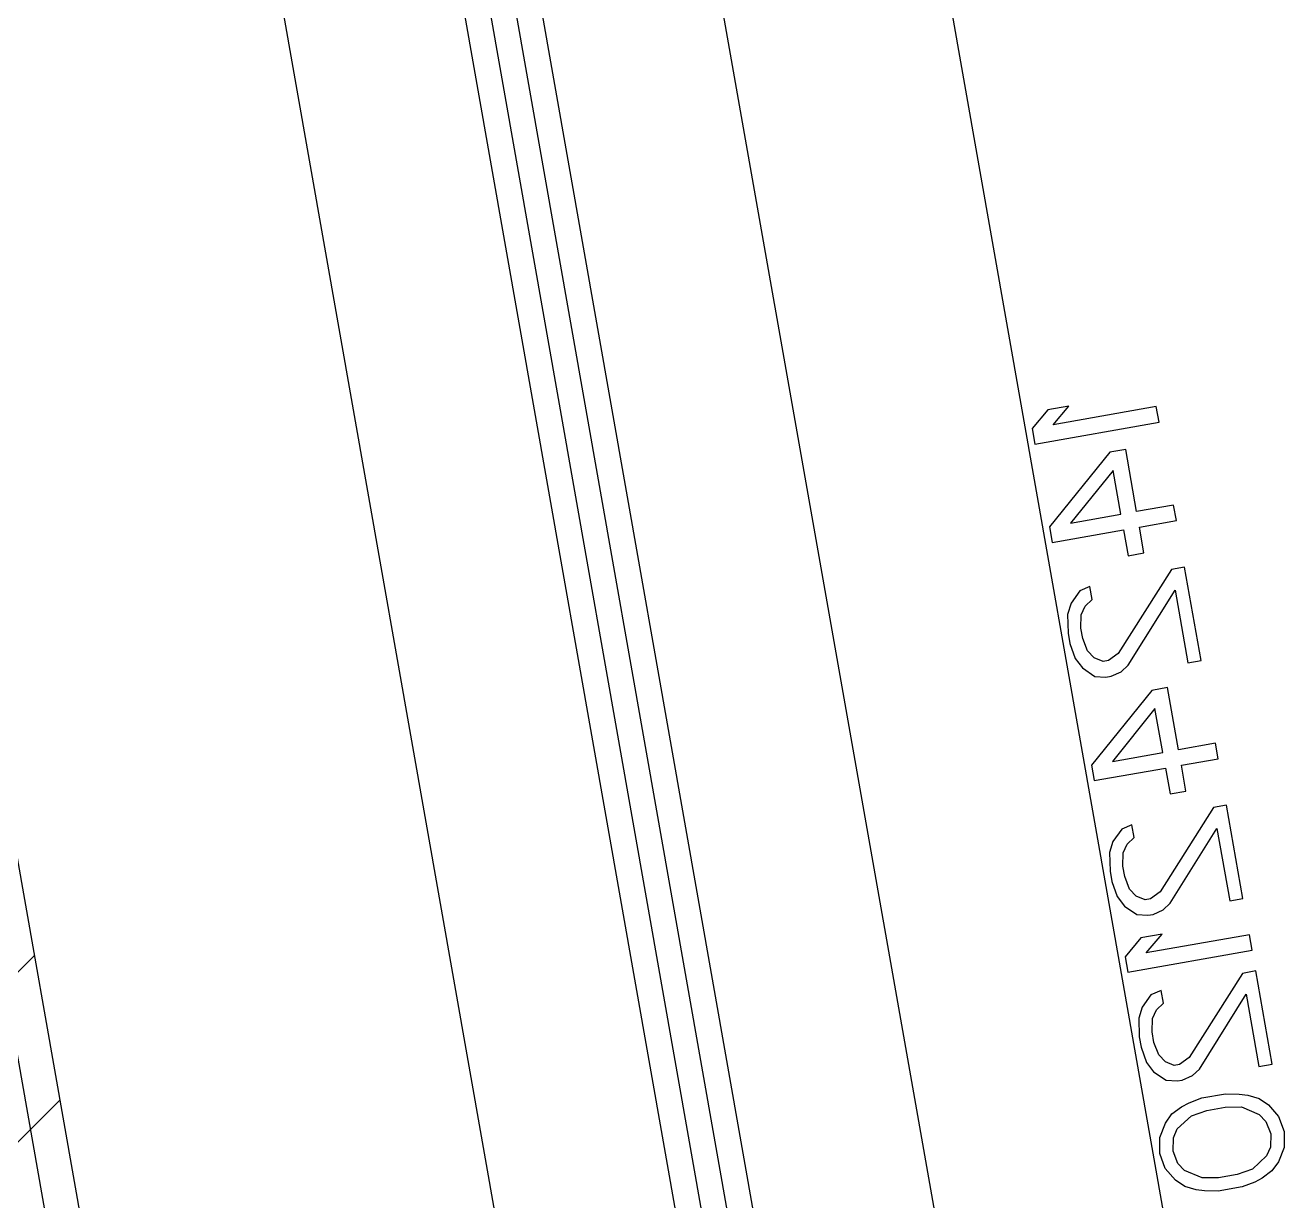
# Model space of a CAD drawing. Header units: millimetres. Extents: x 121 to 715, y 164 to 739.
# Drawn here: x 577.23 to 595.76, y 403.62 to 420.85 of the extents above; entities that cross this region are included whole.
import ezdxf

# ---------------------------------------------------------------- set-up
doc = ezdxf.new("R2010")
doc.units = ezdxf.units.MM
doc.layers.add('NW0323', color=7, linetype='Continuous')

# ---------------------------------------------------------------- blocks, each defined once
blk = doc.blocks.new('NW0323-A')
at = {"layer": 'NW0323', "color": 9}
for p, q in [((2059.3145, 2852.6671), (2056.9529, 2866.0605)), ((2059.3145, 2852.6671), (2056.9529, 2866.0605)), ((2058.725, 2852.5632), (2056.3634, 2865.9565)), ((2058.7995, 2852.5763), (2056.4379, 2865.9697)), ((2058.5778, 2852.5372), (2056.2162, 2865.9306)), ((2058.6523, 2852.5503), (2056.2907, 2865.9437)), ((2058.0628, 2852.4464), (2055.7012, 2865.8398)), ((2058.0628, 2852.4464), (2055.7012, 2865.8398))]:
    blk.add_line(p, q, dxfattribs=at)
at = {"layer": 'NW0323', "color": 4}
for p, q in [((2054.5194, 2865.6314), (2056.881, 2852.238)), ((2055.3057, 2860.5962), (2055.8614, 2857.4448))]:
    blk.add_line(p, q, dxfattribs=at)
at = {"layer": 'NW0323', "color": 7}
blk.add_line((2057.7765, 2865.1903), (2059.7909, 2853.7665), dxfattribs=at)
at = {"layer": 'NW0323', "color": 2}
for p, q in [((2058.6915, 2860.7974), (2058.6295, 2860.7864)), ((2058.6452, 2860.7423), (2058.6915, 2860.7974)), ((2058.9476, 2860.7956), (2058.6452, 2860.7423)), ((2058.9556, 2860.75), (2058.9476, 2860.7956)), ((2058.6295, 2860.7864), (2058.5832, 2860.7313)), ((2058.5832, 2860.7313), (2058.5913, 2860.6858)), ((2058.5913, 2860.6858), (2058.9556, 2860.75)), ((2058.8113, 2860.6619), (2058.6341, 2860.4428)), ((2058.8578, 2860.6701), (2058.8113, 2860.6619)), ((2058.8899, 2860.488), (2058.8578, 2860.6701)), ((2058.8207, 2860.6088), (2058.6961, 2860.4538)), ((2058.8434, 2860.4798), (2058.8207, 2860.6088)), ((2058.9985, 2860.5071), (2058.8899, 2860.488)), ((2059.0065, 2860.4616), (2058.9985, 2860.5071)), ((2058.6961, 2860.4538), (2058.8434, 2860.4798)), ((2058.898, 2860.4424), (2059.0065, 2860.4616)), ((2058.6341, 2860.4428), (2058.6421, 2860.3973)), ((2058.6421, 2860.3973), (2058.8514, 2860.4342)), ((2058.8514, 2860.4342), (2058.8648, 2860.3583)), ((2058.9113, 2860.3665), (2058.898, 2860.4424)), ((2058.8648, 2860.3583), (2058.9113, 2860.3665)), ((2058.9918, 2860.3181), (2058.8355, 2860.0713)), ((2059.0306, 2860.3249), (2058.9918, 2860.3181)), ((2059.0788, 2860.0516), (2059.0306, 2860.3249)), ((2058.7232, 2860.255), (2058.6975, 2860.2192)), ((2058.7528, 2860.2681), (2058.7232, 2860.255)), ((2058.7595, 2860.2301), (2058.7528, 2860.2681)), ((2058.8654, 2860.0375), (2059.0025, 2860.2573)), ((2059.0025, 2860.2573), (2059.04, 2860.0448)), ((2058.6975, 2860.2192), (2058.6874, 2860.1861)), ((2058.7275, 2860.1854), (2058.7389, 2860.2109)), ((2058.7389, 2860.2109), (2058.7595, 2860.2301)), ((2058.6874, 2860.1861), (2058.689, 2860.1316)), ((2058.7264, 2860.146), (2058.7275, 2860.1854)), ((2058.689, 2860.1316), (2058.6943, 2860.1012)), ((2058.7317, 2860.1157), (2058.7264, 2860.146)), ((2058.6943, 2860.1012), (2058.7101, 2860.0571)), ((2058.7462, 2860.0791), (2058.7317, 2860.1157)), ((2058.7101, 2860.0571), (2058.731, 2860.0294)), ((2058.7657, 2860.059), (2058.7462, 2860.0791)), ((2058.7916, 2860.048), (2058.7657, 2860.059)), ((2058.8355, 2860.0713), (2058.8072, 2860.0507)), ((2058.731, 2860.0294), (2058.7673, 2860.0045)), ((2058.8072, 2860.0507), (2058.7916, 2860.048)), ((2058.8152, 2860.0051), (2058.8449, 2860.0182)), ((2058.8449, 2860.0182), (2058.8654, 2860.0375)), ((2059.04, 2860.0448), (2059.0788, 2860.0516)), ((2058.7673, 2860.0045), (2058.7997, 2860.0024)), ((2058.7997, 2860.0024), (2058.8152, 2860.0051)), ((2058.9344, 2859.9636), (2058.7572, 2859.7445)), ((2058.9809, 2859.9718), (2058.9344, 2859.9636)), ((2059.0131, 2859.7896), (2058.9809, 2859.9718)), ((2058.9438, 2859.9104), (2058.8193, 2859.7554)), ((2058.9666, 2859.7814), (2058.9438, 2859.9104)), ((2059.1216, 2859.8087), (2059.0131, 2859.7896)), ((2059.1296, 2859.7632), (2059.1216, 2859.8087)), ((2058.8193, 2859.7554), (2058.9666, 2859.7814)), ((2059.0211, 2859.744), (2059.1296, 2859.7632)), ((2058.7572, 2859.7445), (2058.7653, 2859.6989)), ((2058.7653, 2859.6989), (2058.9746, 2859.7358)), ((2058.9746, 2859.7358), (2058.988, 2859.6599)), ((2059.0345, 2859.6681), (2059.0211, 2859.744)), ((2058.988, 2859.6599), (2059.0345, 2859.6681)), ((2059.115, 2859.6197), (2058.9586, 2859.373)), ((2059.1537, 2859.6265), (2059.115, 2859.6197)), ((2059.2019, 2859.3532), (2059.1537, 2859.6265)), ((2058.8463, 2859.5567), (2058.8206, 2859.5208)), ((2058.876, 2859.5697), (2058.8463, 2859.5567)), ((2058.8827, 2859.5318), (2058.876, 2859.5697)), ((2058.9886, 2859.3391), (2059.1257, 2859.559)), ((2059.1257, 2859.559), (2059.1632, 2859.3464)), ((2058.8206, 2859.5208), (2058.8105, 2859.4877)), ((2058.8506, 2859.487), (2058.8621, 2859.5125)), ((2058.8621, 2859.5125), (2058.8827, 2859.5318)), ((2058.8105, 2859.4877), (2058.8121, 2859.4332)), ((2058.8495, 2859.4476), (2058.8506, 2859.487)), ((2058.8121, 2859.4332), (2058.8175, 2859.4029)), ((2058.8549, 2859.4173), (2058.8495, 2859.4476)), ((2058.8175, 2859.4029), (2058.8333, 2859.3587)), ((2058.8693, 2859.3807), (2058.8549, 2859.4173)), ((2058.8333, 2859.3587), (2058.8541, 2859.331)), ((2058.8889, 2859.3606), (2058.8693, 2859.3807)), ((2058.9148, 2859.3496), (2058.8889, 2859.3606)), ((2058.9303, 2859.3523), (2058.9148, 2859.3496)), ((2058.9586, 2859.373), (2058.9303, 2859.3523)), ((2059.1632, 2859.3464), (2059.2019, 2859.3532)), ((2058.8541, 2859.331), (2058.8905, 2859.3061)), ((2058.9383, 2859.3068), (2058.968, 2859.3198)), ((2058.968, 2859.3198), (2058.9886, 2859.3391)), ((2058.8905, 2859.3061), (2058.9228, 2859.304)), ((2058.9228, 2859.304), (2058.9383, 2859.3068)), ((2058.9025, 2859.2378), (2058.8563, 2859.1827)), ((2058.9645, 2859.2488), (2058.9025, 2859.2378)), ((2058.9183, 2859.1936), (2058.9645, 2859.2488)), ((2059.2207, 2859.247), (2058.9183, 2859.1936)), ((2059.2287, 2859.2014), (2059.2207, 2859.247)), ((2058.8643, 2859.1372), (2059.2287, 2859.2014)), ((2055.4834, 2859.0122), (2055.6561, 2859.1849)), ((2058.8563, 2859.1827), (2058.8643, 2859.1372)), ((2059.2006, 2859.1338), (2059.0443, 2858.8871)), ((2059.2394, 2859.1407), (2059.2006, 2859.1338)), ((2059.2876, 2858.8674), (2059.2394, 2859.1407)), ((2058.932, 2859.0708), (2058.9063, 2859.035)), ((2058.9616, 2859.0839), (2058.932, 2859.0708)), ((2058.9683, 2859.0459), (2058.9616, 2859.0839)), ((2059.0743, 2858.8533), (2059.2113, 2859.0731)), ((2059.2113, 2859.0731), (2059.2488, 2858.8606)), ((2058.9063, 2859.035), (2058.8962, 2859.0019)), ((2058.9363, 2859.0011), (2058.9478, 2859.0266)), ((2058.9478, 2859.0266), (2058.9683, 2859.0459)), ((2058.8962, 2859.0019), (2058.8978, 2858.9474)), ((2058.9352, 2858.9618), (2058.9363, 2859.0011)), ((2058.8978, 2858.9474), (2058.9031, 2858.917)), ((2058.9406, 2858.9314), (2058.9352, 2858.9618)), ((2058.9031, 2858.917), (2058.9189, 2858.8728)), ((2058.955, 2858.8948), (2058.9406, 2858.9314)), ((2058.9189, 2858.8728), (2058.9398, 2858.8452)), ((2058.9745, 2858.8748), (2058.955, 2858.8948)), ((2059.0005, 2858.8637), (2058.9745, 2858.8748)), ((2059.0443, 2858.8871), (2059.016, 2858.8665)), ((2059.2488, 2858.8606), (2059.2876, 2858.8674)), ((2058.9398, 2858.8452), (2058.9761, 2858.8203)), ((2059.016, 2858.8665), (2059.0005, 2858.8637)), ((2059.024, 2858.8209), (2059.0537, 2858.834)), ((2059.0537, 2858.834), (2059.0743, 2858.8533)), ((2058.9761, 2858.8203), (2059.0085, 2858.8182)), ((2059.0085, 2858.8182), (2059.024, 2858.8209)), ((2055.5581, 2858.589), (2055.7307, 2858.7617)), ((2059.0438, 2858.754), (2059.0812, 2858.7684)), ((2059.0812, 2858.7684), (2059.151, 2858.7807)), ((2059.151, 2858.7807), (2059.1911, 2858.7799)), ((2059.1911, 2858.7799), (2059.2157, 2858.7764)), ((2059.2157, 2858.7764), (2059.2494, 2858.7667)), ((2059.2494, 2858.7667), (2059.2767, 2858.7481)), ((2058.9743, 2858.6947), (2058.9935, 2858.7216)), ((2058.9935, 2858.7216), (2059.0219, 2858.7423)), ((2059.0219, 2858.7423), (2059.0438, 2858.754)), ((2059.0505, 2858.716), (2059.0957, 2858.7318)), ((2059.0957, 2858.7318), (2059.1499, 2858.7414)), ((2059.1499, 2858.7414), (2059.1978, 2858.742)), ((2059.1978, 2858.742), (2059.2497, 2858.7198)), ((2059.2497, 2858.7198), (2059.2692, 2858.6998)), ((2059.2767, 2858.7481), (2059.3066, 2858.7142)), ((2058.9577, 2858.6527), (2058.9743, 2858.6947)), ((2059.0093, 2858.6774), (2059.0505, 2858.716)), ((2059.2692, 2858.6998), (2059.2836, 2858.6632)), ((2059.3066, 2858.7142), (2059.3224, 2858.67)), ((2058.958, 2858.6058), (2058.9577, 2858.6527)), ((2058.9968, 2858.6126), (2058.9978, 2858.6519)), ((2058.9978, 2858.6519), (2059.0093, 2858.6774)), ((2059.2836, 2858.6632), (2059.2826, 2858.6239)), ((2059.3224, 2858.67), (2059.3227, 2858.6231)), ((2059.0112, 2858.576), (2058.9968, 2858.6126)), ((2059.2826, 2858.6239), (2059.2711, 2858.5984)), ((2059.3227, 2858.6231), (2059.3061, 2858.5811)), ((2058.9738, 2858.5616), (2058.958, 2858.6058)), ((2059.0307, 2858.556), (2059.0112, 2858.576)), ((2059.2711, 2858.5984), (2059.2299, 2858.5598)), ((2059.3061, 2858.5811), (2059.2869, 2858.5542)), ((2059.0037, 2858.5277), (2058.9738, 2858.5616)), ((2059.0826, 2858.5338), (2059.0307, 2858.556)), ((2059.1305, 2858.5344), (2059.0826, 2858.5338)), ((2059.1847, 2858.544), (2059.1305, 2858.5344)), ((2059.2299, 2858.5598), (2059.1847, 2858.544)), ((2059.2585, 2858.5335), (2059.2366, 2858.5218)), ((2059.2869, 2858.5542), (2059.2585, 2858.5335)), ((2059.031, 2858.5091), (2059.0037, 2858.5277)), ((2059.0647, 2858.4993), (2059.031, 2858.5091)), ((2059.0893, 2858.4959), (2059.0647, 2858.4993)), ((2059.1992, 2858.5074), (2059.1294, 2858.4951)), ((2059.2366, 2858.5218), (2059.1992, 2858.5074)), ((2059.1294, 2858.4951), (2059.0893, 2858.4959))]:
    blk.add_line(p, q, dxfattribs=at)

msp = doc.modelspace()

# ---------------------------------------------------------------- block references
at = {"layer": 'NW0323', "xscale": 5.000000000000034, "yscale": 5.000000000000034, "zscale": 5.000000000000034}
msp.add_blockref('NW0323-A', (-9700.92, -13888.718), dxfattribs=at)

doc.saveas('drawing.dxf')
